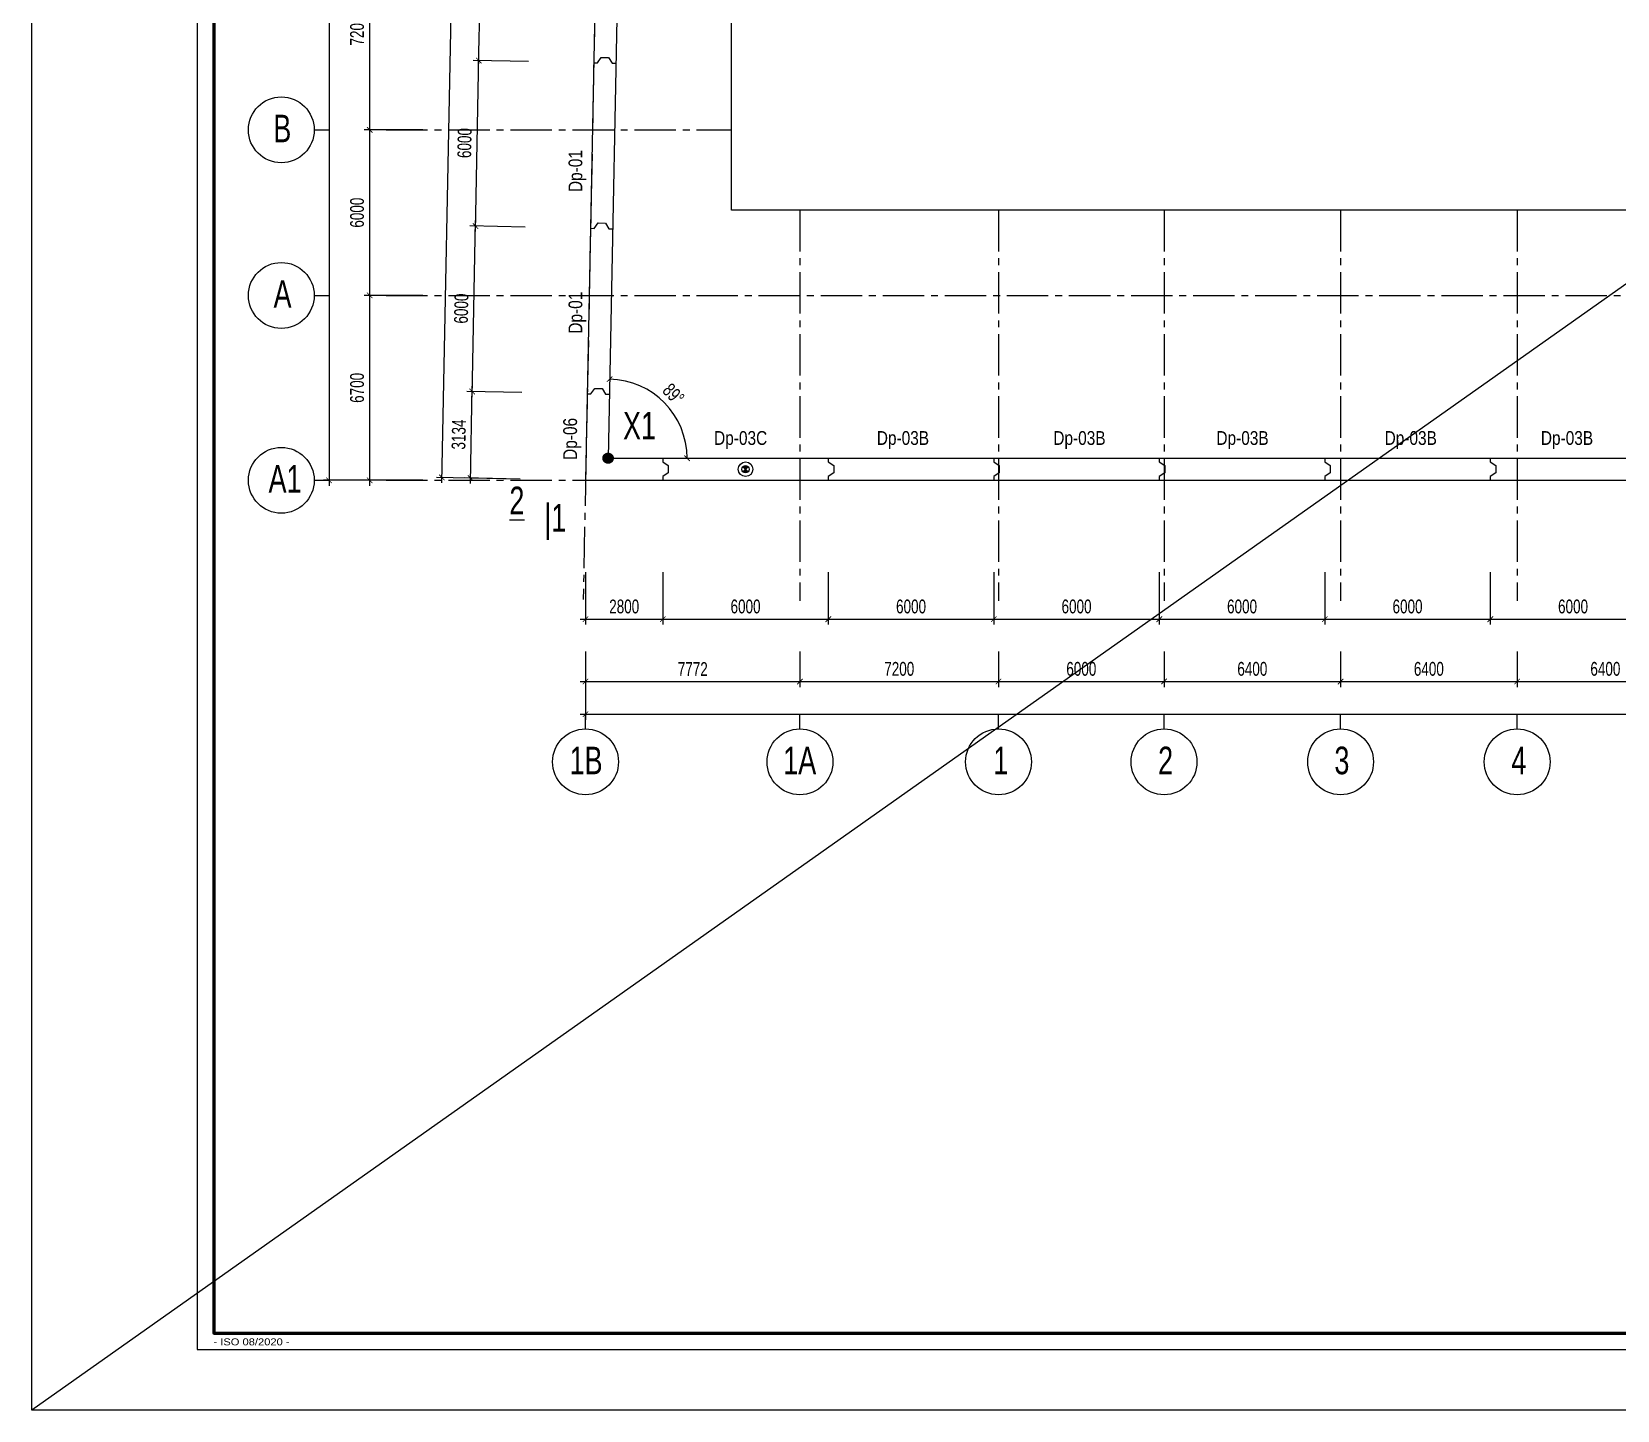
# Model space of a CAD drawing. Extents: x -492186 to -87117, y -344848 to 147457.
# Drawn here: x -492186 to -434703, y 28657 to 78619 of the extents above; entities that cross this region are included whole.
import ezdxf
from ezdxf.enums import TextEntityAlignment as Align

# ---------------------------------------------------------------- set-up
doc = ezdxf.new("R2010")
doc.units = 0
doc.header["$LTSCALE"] = 250
doc.header["$MEASUREMENT"] = 0
doc.linetypes.add('CENTER2', pattern=[1.125, 0.75, -0.125, 0.125, -0.125])
doc.layers.get('0').update_dxf_attribs({"linetype": 'CONTINUOUS'})
doc.layers.get('Defpoints').update_dxf_attribs({"linetype": 'CONTINUOUS'})
for name, color, linetype in [('CDC -TEXT KHUNG', 7, 'CONTINUOUS'), ('CDC-KHUNGTEN', 7, 'CONTINUOUS'), ('CDC.01.AXIS', 160, 'CENTER2'), ('CDC.02.DIM', 1, 'CONTINUOUS'), ('CDC.03.BORDER', 3, 'CONTINUOUS'), ('CDC.06.TEXT', 2, 'CONTINUOUS'), ('CDC.09.COLUMN', 4, 'CONTINUOUS'), ('CDC.10.HATCH', 9, 'CONTINUOUS'), ('KCS_CHI', 1, 'CONTINUOUS')]:
    doc.layers.add(name, color=color, linetype=linetype)
doc.layers.add('KCS_Plotter', color=11, linetype='CONTINUOUS', plot=False)
doc.styles.add('arial', font='arial.ttf', dxfattribs={"width": 0.7})
doc.styles.add('KT CDC', font='arial.ttf', dxfattribs={"width": 0.85, "height": 200})
doc.styles.get("Standard").update_dxf_attribs({"font": 'arial.ttf', "width": 0.7})
doc.dimstyles.new('DIM 200', dxfattribs={"dimscale": 200, "dimtxt": 2.5, "dimasz": 1, "dimexe": 1, "dimexo": 0, "dimgap": 1, "dimtad": 1, "dimdec": 0, "dimdsep": 46, "dimtxsty": 'arial', "dimblk": 'ARCHTICK', "dimcen": 1, "dimdle": 1, "dimclrd": 256, "dimclre": 256, "dimclrt": 2, "dimadec": 0, "dimazin": 0, "dimtfac": 0.00072, "dimtdec": 0, "dimtix": 1, "dimtmove": 2, "dimatfit": 3, "dimldrblk": 'ARCHTICK', "dimfxl": 1, "dimtolj": 1, "dimlwd": -1, "dimlwe": -1, "dimarcsym": 1})

# ---------------------------------------------------------------- blocks, each defined once
blk = doc.blocks.new('site group 151013')
at = {"layer": 'CDC.09.COLUMN'}
for points in [[(134936, 2077035), (133634, 2011114), (217200, 2011114), (211301, 2083004)], [(135722, 2076294), (134450, 2011914), (216331, 2011914), (210569, 2082145)]]:
    blk.add_lwpolyline(points, close=True, dxfattribs=at)
blk = doc.blocks.new('_ARCHTICK')
at = {"color": 0, "linetype": 'ByBlock', "const_width": 0.15}
blk.add_lwpolyline([(-0.5, -0.5), (0.5, 0.5)], dxfattribs=at)
blk = doc.blocks.new('*D16')
at = {"layer": 'CDC.02.DIM', "transparency": 16777216}
for p, q in [((-478005, 128283), (-481608, 128283)), ((-481408, 128483), (-481408, 62162)), ((-478005, 62362), (-481608, 62362))]:
    blk.add_line(p, q, dxfattribs=at)
at = {"layer": 'Defpoints', "color": 0, "transparency": 16777216}
for p in [(-478005, 128283), (-481408, 62362), (-478005, 62362)]:
    blk.add_point(p, dxfattribs=at)
at = {"layer": 'CDC.02.DIM', "transparency": 16777216, "xscale": 200, "yscale": 200, "zscale": 200}
for p, rotation in [((-481408, 128283), 90), ((-481408, 62362), 270)]:
    blk.add_blockref('_ARCHTICK', p, dxfattribs=dict(at, rotation=rotation))
at = {"layer": 'CDC.02.DIM', "color": 2, "transparency": 16777216, "insert": (-481863, 98878), "char_height": 500, "attachment_point": 5, "rotation": 90, "style": 'arial'}
blk.add_mtext('\\A1;65921', dxfattribs=at)
blk = doc.blocks.new('*D22')
at = {"layer": 'CDC.02.DIM', "transparency": 16777216}
for p, q in [((-478005, 82262), (-480133, 82262)), ((-479933, 74862), (-479933, 82462)), ((-478005, 75062), (-480133, 75062))]:
    blk.add_line(p, q, dxfattribs=at)
at = {"layer": 'Defpoints', "color": 0, "transparency": 16777216}
for p in [(-479933, 82262), (-478005, 82262), (-478005, 75062)]:
    blk.add_point(p, dxfattribs=at)
at = {"layer": 'CDC.02.DIM', "transparency": 16777216, "xscale": 200, "yscale": 200, "zscale": 200}
for p, rotation in [((-479933, 82262), 90), ((-479933, 75062), 270)]:
    blk.add_blockref('_ARCHTICK', p, dxfattribs=dict(at, rotation=rotation))
at = {"layer": 'CDC.02.DIM', "color": 2, "transparency": 16777216, "insert": (-480389, 78662), "char_height": 500, "attachment_point": 5, "rotation": 90, "style": 'arial'}
blk.add_mtext('\\A1;7200', dxfattribs=at)
blk = doc.blocks.new('*D23')
at = {"layer": 'CDC.02.DIM', "transparency": 16777216}
for p, q in [((-478005, 75062), (-480133, 75062)), ((-479933, 68862), (-479933, 75262)), ((-478005, 69062), (-480133, 69062))]:
    blk.add_line(p, q, dxfattribs=at)
at = {"layer": 'Defpoints', "color": 0, "transparency": 16777216}
for p in [(-479933, 75062), (-478005, 75062), (-478005, 69062)]:
    blk.add_point(p, dxfattribs=at)
at = {"layer": 'CDC.02.DIM', "transparency": 16777216, "xscale": 200, "yscale": 200, "zscale": 200}
for p, rotation in [((-479933, 75062), 90), ((-479933, 69062), 270)]:
    blk.add_blockref('_ARCHTICK', p, dxfattribs=dict(at, rotation=rotation))
at = {"layer": 'CDC.02.DIM', "color": 2, "transparency": 16777216, "insert": (-480389, 72062), "char_height": 500, "attachment_point": 5, "rotation": 90, "style": 'arial'}
blk.add_mtext('\\A1;6000', dxfattribs=at)
blk = doc.blocks.new('*D24')
at = {"layer": 'CDC.02.DIM', "transparency": 16777216}
for p, q in [((-478005, 69062), (-480133, 69062)), ((-479933, 62162), (-479933, 69262)), ((-478005, 62362), (-480133, 62362))]:
    blk.add_line(p, q, dxfattribs=at)
at = {"layer": 'Defpoints', "color": 0, "transparency": 16777216}
for p in [(-479933, 69062), (-478005, 69062), (-478005, 62362)]:
    blk.add_point(p, dxfattribs=at)
at = {"layer": 'CDC.02.DIM', "transparency": 16777216, "xscale": 200, "yscale": 200, "zscale": 200}
for p, rotation in [((-479933, 69062), 90), ((-479933, 62362), 270)]:
    blk.add_blockref('_ARCHTICK', p, dxfattribs=dict(at, rotation=rotation))
at = {"layer": 'CDC.02.DIM', "color": 2, "transparency": 16777216, "insert": (-480389, 65712), "char_height": 500, "attachment_point": 5, "rotation": 90, "style": 'arial'}
blk.add_mtext('\\A1;6700', dxfattribs=at)
blk = doc.blocks.new('*D26')
at = {"layer": 'CDC.02.DIM', "transparency": 16777216}
for p, q in [((-474412, 65542), (-476416, 65582)), ((-476282, 62244), (-476212, 65778)), ((-474474, 62408), (-476478, 62448))]:
    blk.add_line(p, q, dxfattribs=at)
at = {"layer": 'Defpoints', "color": 0, "transparency": 16777216}
for p in [(-476216, 65578), (-474412, 65542), (-474474, 62408)]:
    blk.add_point(p, dxfattribs=at)
at = {"layer": 'CDC.02.DIM', "transparency": 16777216, "xscale": 200, "yscale": 200, "zscale": 200}
for p, rotation in [((-476216, 65578), 88.86847756588959), ((-476278, 62444), 268.8684775658896)]:
    blk.add_blockref('_ARCHTICK', p, dxfattribs=dict(at, rotation=rotation))
at = {"layer": 'CDC.02.DIM', "color": 2, "transparency": 16777216, "insert": (-476702, 64020), "char_height": 500, "attachment_point": 5, "rotation": 88.86848, "style": 'arial'}
blk.add_mtext('\\A1;3134', dxfattribs=at)
blk = doc.blocks.new('*D29')
at = {"layer": 'CDC.02.DIM', "transparency": 16777216}
for p, q in [((-477319, 62265), (-476009, 128586)), ((-474210, 128350), (-476213, 128390)), ((-474474, 62408), (-477515, 62468))]:
    blk.add_line(p, q, dxfattribs=at)
at = {"layer": 'Defpoints', "color": 0, "transparency": 16777216}
for p in [(-476013, 128386), (-474210, 128350), (-474474, 62408)]:
    blk.add_point(p, dxfattribs=at)
at = {"layer": 'CDC.02.DIM', "transparency": 16777216, "xscale": 200, "yscale": 200, "zscale": 200}
for p, rotation in [((-476013, 128386), 88.86847756588959), ((-477315, 62465), 268.8684775658896)]:
    blk.add_blockref('_ARCHTICK', p, dxfattribs=dict(at, rotation=rotation))
at = {"layer": 'CDC.02.DIM', "color": 2, "transparency": 16777216, "insert": (-477119, 95434), "char_height": 500, "attachment_point": 5, "rotation": 88.86848, "style": 'arial'}
blk.add_mtext('\\A1;65934', dxfattribs=at)
blk = doc.blocks.new('*D40')
at = {"layer": 'CDC.02.DIM', "transparency": 16777216}
for p, q in [((-472106, 56162), (-472106, 54870)), ((-464334, 56162), (-464334, 54870)), ((-472306, 55070), (-464134, 55070))]:
    blk.add_line(p, q, dxfattribs=at)
at = {"layer": 'Defpoints', "color": 0, "transparency": 16777216}
for p in [(-472106, 56162), (-464334, 56162), (-464334, 55070)]:
    blk.add_point(p, dxfattribs=at)
at = {"layer": 'CDC.02.DIM', "transparency": 16777216, "xscale": 200, "yscale": 200, "zscale": 200, "rotation": 180}
blk.add_blockref('_ARCHTICK', (-472106, 55070), dxfattribs=at)
at = {"layer": 'CDC.02.DIM', "transparency": 16777216, "xscale": 200, "yscale": 200, "zscale": 200}
blk.add_blockref('_ARCHTICK', (-464334, 55070), dxfattribs=at)
at = {"layer": 'CDC.02.DIM', "color": 2, "transparency": 16777216, "insert": (-468220, 55521), "char_height": 500, "attachment_point": 5, "style": 'arial'}
blk.add_mtext('\\A1;7772', dxfattribs=at)
blk = doc.blocks.new('*D41')
at = {"layer": 'CDC.02.DIM', "transparency": 16777216}
for p, q in [((-464334, 56162), (-464334, 54870)), ((-457134, 56162), (-457134, 54870)), ((-464534, 55070), (-456934, 55070))]:
    blk.add_line(p, q, dxfattribs=at)
at = {"layer": 'Defpoints', "color": 0, "transparency": 16777216}
for p in [(-464334, 56162), (-457134, 56162), (-457134, 55070)]:
    blk.add_point(p, dxfattribs=at)
at = {"layer": 'CDC.02.DIM', "transparency": 16777216, "xscale": 200, "yscale": 200, "zscale": 200, "rotation": 180}
blk.add_blockref('_ARCHTICK', (-464334, 55070), dxfattribs=at)
at = {"layer": 'CDC.02.DIM', "transparency": 16777216, "xscale": 200, "yscale": 200, "zscale": 200}
blk.add_blockref('_ARCHTICK', (-457134, 55070), dxfattribs=at)
at = {"layer": 'CDC.02.DIM', "color": 2, "transparency": 16777216, "insert": (-460734, 55525), "char_height": 500, "attachment_point": 5, "style": 'arial'}
blk.add_mtext('\\A1;7200', dxfattribs=at)
blk = doc.blocks.new('*D42')
at = {"layer": 'CDC.02.DIM', "transparency": 16777216}
for p, q in [((-457134, 56162), (-457134, 54870)), ((-451134, 56162), (-451134, 54870)), ((-457334, 55070), (-450934, 55070))]:
    blk.add_line(p, q, dxfattribs=at)
at = {"layer": 'Defpoints', "color": 0, "transparency": 16777216}
for p in [(-457134, 56162), (-451134, 56162), (-451134, 55070)]:
    blk.add_point(p, dxfattribs=at)
at = {"layer": 'CDC.02.DIM', "transparency": 16777216, "xscale": 200, "yscale": 200, "zscale": 200, "rotation": 180}
blk.add_blockref('_ARCHTICK', (-457134, 55070), dxfattribs=at)
at = {"layer": 'CDC.02.DIM', "transparency": 16777216, "xscale": 200, "yscale": 200, "zscale": 200}
blk.add_blockref('_ARCHTICK', (-451134, 55070), dxfattribs=at)
at = {"layer": 'CDC.02.DIM', "color": 2, "transparency": 16777216, "insert": (-454134, 55525), "char_height": 500, "attachment_point": 5, "style": 'arial'}
blk.add_mtext('\\A1;6000', dxfattribs=at)
blk = doc.blocks.new('*D43')
at = {"layer": 'CDC.02.DIM', "transparency": 16777216}
for p, q in [((-451134, 56162), (-451134, 54870)), ((-444734, 56162), (-444734, 54870)), ((-451334, 55070), (-444534, 55070))]:
    blk.add_line(p, q, dxfattribs=at)
at = {"layer": 'Defpoints', "color": 0, "transparency": 16777216}
for p in [(-451134, 56162), (-444734, 56162), (-444734, 55070)]:
    blk.add_point(p, dxfattribs=at)
at = {"layer": 'CDC.02.DIM', "transparency": 16777216, "xscale": 200, "yscale": 200, "zscale": 200, "rotation": 180}
blk.add_blockref('_ARCHTICK', (-451134, 55070), dxfattribs=at)
at = {"layer": 'CDC.02.DIM', "transparency": 16777216, "xscale": 200, "yscale": 200, "zscale": 200}
blk.add_blockref('_ARCHTICK', (-444734, 55070), dxfattribs=at)
at = {"layer": 'CDC.02.DIM', "color": 2, "transparency": 16777216, "insert": (-447934, 55525), "char_height": 500, "attachment_point": 5, "style": 'arial'}
blk.add_mtext('\\A1;6400', dxfattribs=at)
blk = doc.blocks.new('*D44')
at = {"layer": 'CDC.02.DIM', "transparency": 16777216}
for p, q in [((-444734, 56162), (-444734, 54870)), ((-438334, 56162), (-438334, 54870)), ((-444934, 55070), (-438134, 55070))]:
    blk.add_line(p, q, dxfattribs=at)
at = {"layer": 'Defpoints', "color": 0, "transparency": 16777216}
for p in [(-444734, 56162), (-438334, 56162), (-438334, 55070)]:
    blk.add_point(p, dxfattribs=at)
at = {"layer": 'CDC.02.DIM', "transparency": 16777216, "xscale": 200, "yscale": 200, "zscale": 200, "rotation": 180}
blk.add_blockref('_ARCHTICK', (-444734, 55070), dxfattribs=at)
at = {"layer": 'CDC.02.DIM', "transparency": 16777216, "xscale": 200, "yscale": 200, "zscale": 200}
blk.add_blockref('_ARCHTICK', (-438334, 55070), dxfattribs=at)
at = {"layer": 'CDC.02.DIM', "color": 2, "transparency": 16777216, "insert": (-441534, 55525), "char_height": 500, "attachment_point": 5, "style": 'arial'}
blk.add_mtext('\\A1;6400', dxfattribs=at)
blk = doc.blocks.new('*D45')
at = {"layer": 'CDC.02.DIM', "transparency": 16777216}
for p, q in [((-438334, 56162), (-438334, 54870)), ((-431934, 56162), (-431934, 54870)), ((-438534, 55070), (-431734, 55070))]:
    blk.add_line(p, q, dxfattribs=at)
at = {"layer": 'Defpoints', "color": 0, "transparency": 16777216}
for p in [(-438334, 56162), (-431934, 56162), (-431934, 55070)]:
    blk.add_point(p, dxfattribs=at)
at = {"layer": 'CDC.02.DIM', "transparency": 16777216, "xscale": 200, "yscale": 200, "zscale": 200, "rotation": 180}
blk.add_blockref('_ARCHTICK', (-438334, 55070), dxfattribs=at)
at = {"layer": 'CDC.02.DIM', "transparency": 16777216, "xscale": 200, "yscale": 200, "zscale": 200}
blk.add_blockref('_ARCHTICK', (-431934, 55070), dxfattribs=at)
at = {"layer": 'CDC.02.DIM', "color": 2, "transparency": 16777216, "insert": (-435134, 55525), "char_height": 500, "attachment_point": 5, "style": 'arial'}
blk.add_mtext('\\A1;6400', dxfattribs=at)
blk = doc.blocks.new('*D52')
at = {"layer": 'CDC.02.DIM', "transparency": 16777216}
for p, q in [((-472106, 56162), (-472106, 53686)), ((-388507, 56162), (-388507, 53686)), ((-472306, 53886), (-388307, 53886))]:
    blk.add_line(p, q, dxfattribs=at)
at = {"layer": 'Defpoints', "color": 0, "transparency": 16777216}
for p in [(-472106, 56162), (-388507, 56162), (-388507, 53886)]:
    blk.add_point(p, dxfattribs=at)
at = {"layer": 'CDC.02.DIM', "transparency": 16777216, "xscale": 200, "yscale": 200, "zscale": 200, "rotation": 180}
blk.add_blockref('_ARCHTICK', (-472106, 53886), dxfattribs=at)
at = {"layer": 'CDC.02.DIM', "transparency": 16777216, "xscale": 200, "yscale": 200, "zscale": 200}
blk.add_blockref('_ARCHTICK', (-388507, 53886), dxfattribs=at)
at = {"layer": 'CDC.02.DIM', "color": 2, "transparency": 16777216, "insert": (-430307, 54341), "char_height": 500, "attachment_point": 5, "style": 'arial'}
blk.add_mtext('\\A1;83600', dxfattribs=at)
blk = doc.blocks.new('*D53')
at = {"layer": 'CDC.02.DIM', "transparency": 16777216}
for p, q in [((-472106, 59027), (-472106, 57130)), ((-469306, 59027), (-469306, 57130)), ((-472306, 57330), (-469106, 57330))]:
    blk.add_line(p, q, dxfattribs=at)
at = {"layer": 'Defpoints', "color": 0, "transparency": 16777216}
for p in [(-472106, 59027), (-469306, 59027), (-469306, 57330)]:
    blk.add_point(p, dxfattribs=at)
at = {"layer": 'CDC.02.DIM', "transparency": 16777216, "xscale": 200, "yscale": 200, "zscale": 200, "rotation": 180}
blk.add_blockref('_ARCHTICK', (-472106, 57330), dxfattribs=at)
at = {"layer": 'CDC.02.DIM', "transparency": 16777216, "xscale": 200, "yscale": 200, "zscale": 200}
blk.add_blockref('_ARCHTICK', (-469306, 57330), dxfattribs=at)
at = {"layer": 'CDC.02.DIM', "color": 2, "transparency": 16777216, "insert": (-470706, 57786), "char_height": 500, "attachment_point": 5, "style": 'arial'}
blk.add_mtext('\\A1;2800', dxfattribs=at)
blk = doc.blocks.new('*D54')
at = {"layer": 'CDC.02.DIM', "transparency": 16777216}
for p, q in [((-469306, 59027), (-469306, 57130)), ((-463306, 59027), (-463306, 57130)), ((-469506, 57330), (-463106, 57330))]:
    blk.add_line(p, q, dxfattribs=at)
at = {"layer": 'Defpoints', "color": 0, "transparency": 16777216}
for p in [(-469306, 59027), (-463306, 59027), (-463306, 57330)]:
    blk.add_point(p, dxfattribs=at)
at = {"layer": 'CDC.02.DIM', "transparency": 16777216, "xscale": 200, "yscale": 200, "zscale": 200, "rotation": 180}
blk.add_blockref('_ARCHTICK', (-469306, 57330), dxfattribs=at)
at = {"layer": 'CDC.02.DIM', "transparency": 16777216, "xscale": 200, "yscale": 200, "zscale": 200}
blk.add_blockref('_ARCHTICK', (-463306, 57330), dxfattribs=at)
at = {"layer": 'CDC.02.DIM', "color": 2, "transparency": 16777216, "insert": (-466306, 57786), "char_height": 500, "attachment_point": 5, "style": 'arial'}
blk.add_mtext('\\A1;6000', dxfattribs=at)
blk = doc.blocks.new('*D58')
at = {"layer": 'CDC.02.DIM', "transparency": 16777216}
for p, q in [((-463306, 59027), (-463306, 57130)), ((-457306, 59027), (-457306, 57130)), ((-463506, 57330), (-457106, 57330))]:
    blk.add_line(p, q, dxfattribs=at)
at = {"layer": 'Defpoints', "color": 0, "transparency": 16777216}
for p in [(-463306, 59027), (-457306, 59027), (-457306, 57330)]:
    blk.add_point(p, dxfattribs=at)
at = {"layer": 'CDC.02.DIM', "transparency": 16777216, "xscale": 200, "yscale": 200, "zscale": 200, "rotation": 180}
blk.add_blockref('_ARCHTICK', (-463306, 57330), dxfattribs=at)
at = {"layer": 'CDC.02.DIM', "transparency": 16777216, "xscale": 200, "yscale": 200, "zscale": 200}
blk.add_blockref('_ARCHTICK', (-457306, 57330), dxfattribs=at)
at = {"layer": 'CDC.02.DIM', "color": 2, "transparency": 16777216, "insert": (-460306, 57786), "char_height": 500, "attachment_point": 5, "style": 'arial'}
blk.add_mtext('\\A1;6000', dxfattribs=at)
blk = doc.blocks.new('*D59')
at = {"layer": 'CDC.02.DIM', "transparency": 16777216}
for p, q in [((-457306, 59027), (-457306, 57130)), ((-451306, 59027), (-451306, 57130)), ((-457506, 57330), (-451106, 57330))]:
    blk.add_line(p, q, dxfattribs=at)
at = {"layer": 'Defpoints', "color": 0, "transparency": 16777216}
for p in [(-457306, 59027), (-451306, 59027), (-451306, 57330)]:
    blk.add_point(p, dxfattribs=at)
at = {"layer": 'CDC.02.DIM', "transparency": 16777216, "xscale": 200, "yscale": 200, "zscale": 200, "rotation": 180}
blk.add_blockref('_ARCHTICK', (-457306, 57330), dxfattribs=at)
at = {"layer": 'CDC.02.DIM', "transparency": 16777216, "xscale": 200, "yscale": 200, "zscale": 200}
blk.add_blockref('_ARCHTICK', (-451306, 57330), dxfattribs=at)
at = {"layer": 'CDC.02.DIM', "color": 2, "transparency": 16777216, "insert": (-454306, 57786), "char_height": 500, "attachment_point": 5, "style": 'arial'}
blk.add_mtext('\\A1;6000', dxfattribs=at)
blk = doc.blocks.new('*D60')
at = {"layer": 'CDC.02.DIM', "transparency": 16777216}
for p, q in [((-451306, 59027), (-451306, 57130)), ((-445306, 59027), (-445306, 57130)), ((-451506, 57330), (-445106, 57330))]:
    blk.add_line(p, q, dxfattribs=at)
at = {"layer": 'Defpoints', "color": 0, "transparency": 16777216}
for p in [(-451306, 59027), (-445306, 59027), (-445306, 57330)]:
    blk.add_point(p, dxfattribs=at)
at = {"layer": 'CDC.02.DIM', "transparency": 16777216, "xscale": 200, "yscale": 200, "zscale": 200, "rotation": 180}
blk.add_blockref('_ARCHTICK', (-451306, 57330), dxfattribs=at)
at = {"layer": 'CDC.02.DIM', "transparency": 16777216, "xscale": 200, "yscale": 200, "zscale": 200}
blk.add_blockref('_ARCHTICK', (-445306, 57330), dxfattribs=at)
at = {"layer": 'CDC.02.DIM', "color": 2, "transparency": 16777216, "insert": (-448306, 57786), "char_height": 500, "attachment_point": 5, "style": 'arial'}
blk.add_mtext('\\A1;6000', dxfattribs=at)
blk = doc.blocks.new('*D61')
at = {"layer": 'CDC.02.DIM', "transparency": 16777216}
for p, q in [((-445306, 59027), (-445306, 57130)), ((-439306, 59027), (-439306, 57130)), ((-445506, 57330), (-439106, 57330))]:
    blk.add_line(p, q, dxfattribs=at)
at = {"layer": 'Defpoints', "color": 0, "transparency": 16777216}
for p in [(-445306, 59027), (-439306, 59027), (-439306, 57330)]:
    blk.add_point(p, dxfattribs=at)
at = {"layer": 'CDC.02.DIM', "transparency": 16777216, "xscale": 200, "yscale": 200, "zscale": 200, "rotation": 180}
blk.add_blockref('_ARCHTICK', (-445306, 57330), dxfattribs=at)
at = {"layer": 'CDC.02.DIM', "transparency": 16777216, "xscale": 200, "yscale": 200, "zscale": 200}
blk.add_blockref('_ARCHTICK', (-439306, 57330), dxfattribs=at)
at = {"layer": 'CDC.02.DIM', "color": 2, "transparency": 16777216, "insert": (-442306, 57786), "char_height": 500, "attachment_point": 5, "style": 'arial'}
blk.add_mtext('\\A1;6000', dxfattribs=at)
blk = doc.blocks.new('*D62')
at = {"layer": 'CDC.02.DIM', "transparency": 16777216}
for p, q in [((-439306, 59027), (-439306, 57130)), ((-433306, 59027), (-433306, 57130)), ((-439506, 57330), (-433106, 57330))]:
    blk.add_line(p, q, dxfattribs=at)
at = {"layer": 'Defpoints', "color": 0, "transparency": 16777216}
for p in [(-439306, 59027), (-433306, 59027), (-433306, 57330)]:
    blk.add_point(p, dxfattribs=at)
at = {"layer": 'CDC.02.DIM', "transparency": 16777216, "xscale": 200, "yscale": 200, "zscale": 200, "rotation": 180}
blk.add_blockref('_ARCHTICK', (-439306, 57330), dxfattribs=at)
at = {"layer": 'CDC.02.DIM', "transparency": 16777216, "xscale": 200, "yscale": 200, "zscale": 200}
blk.add_blockref('_ARCHTICK', (-433306, 57330), dxfattribs=at)
at = {"layer": 'CDC.02.DIM', "color": 2, "transparency": 16777216, "insert": (-436306, 57786), "char_height": 500, "attachment_point": 5, "style": 'arial'}
blk.add_mtext('\\A1;6000', dxfattribs=at)
blk = doc.blocks.new('*D83')
at = {"layer": 'CDC.02.DIM', "transparency": 16777216}
for p, q in [((-474057, 83539), (-476060, 83578)), ((-475983, 77375), (-475856, 83774)), ((-474175, 77540), (-476179, 77579))]:
    blk.add_line(p, q, dxfattribs=at)
at = {"layer": 'Defpoints', "color": 0, "transparency": 16777216}
for p in [(-475860, 83574), (-474057, 83539), (-474175, 77540)]:
    blk.add_point(p, dxfattribs=at)
at = {"layer": 'CDC.02.DIM', "transparency": 16777216, "xscale": 200, "yscale": 200, "zscale": 200}
for p, rotation in [((-475860, 83574), 88.86847756588959), ((-475979, 77575), 268.8684775658896)]:
    blk.add_blockref('_ARCHTICK', p, dxfattribs=dict(at, rotation=rotation))
at = {"layer": 'CDC.02.DIM', "color": 2, "transparency": 16777216, "insert": (-476375, 80584), "char_height": 500, "attachment_point": 5, "rotation": 88.86848, "style": 'arial'}
blk.add_mtext('\\A1;6000', dxfattribs=at)
blk = doc.blocks.new('*D84')
at = {"layer": 'CDC.02.DIM', "transparency": 16777216}
for p, q in [((-476101, 71377), (-475975, 77775)), ((-474175, 77540), (-476179, 77579)), ((-474294, 71541), (-476297, 71581))]:
    blk.add_line(p, q, dxfattribs=at)
at = {"layer": 'Defpoints', "color": 0, "transparency": 16777216}
for p in [(-475979, 77575), (-474175, 77540), (-474294, 71541)]:
    blk.add_point(p, dxfattribs=at)
at = {"layer": 'CDC.02.DIM', "transparency": 16777216, "xscale": 200, "yscale": 200, "zscale": 200}
for p, rotation in [((-475979, 77575), 88.86847756588959), ((-476097, 71577), 268.8684775658896)]:
    blk.add_blockref('_ARCHTICK', p, dxfattribs=dict(at, rotation=rotation))
at = {"layer": 'CDC.02.DIM', "color": 2, "transparency": 16777216, "insert": (-476493, 74585), "char_height": 500, "attachment_point": 5, "rotation": 88.86848, "style": 'arial'}
blk.add_mtext('\\A1;6000', dxfattribs=at)
blk = doc.blocks.new('*D85')
at = {"layer": 'CDC.02.DIM', "transparency": 16777216}
for p, q in [((-474294, 71541), (-476297, 71581)), ((-476220, 65378), (-476093, 71777)), ((-474412, 65542), (-476416, 65582))]:
    blk.add_line(p, q, dxfattribs=at)
at = {"layer": 'Defpoints', "color": 0, "transparency": 16777216}
for p in [(-476097, 71577), (-474294, 71541), (-474412, 65542)]:
    blk.add_point(p, dxfattribs=at)
at = {"layer": 'CDC.02.DIM', "transparency": 16777216, "xscale": 200, "yscale": 200, "zscale": 200}
for p, rotation in [((-476097, 71577), 88.86847756588959), ((-476216, 65578), 268.8684775658896)]:
    blk.add_blockref('_ARCHTICK', p, dxfattribs=dict(at, rotation=rotation))
at = {"layer": 'CDC.02.DIM', "color": 2, "transparency": 16777216, "insert": (-476612, 68586), "char_height": 500, "attachment_point": 5, "rotation": 88.86848, "style": 'arial'}
blk.add_mtext('\\A1;6000', dxfattribs=at)
blk = doc.blocks.new('*D96')
at = {"layer": 'CDC.02.DIM', "transparency": 16777216}
blk.add_arc((-471290, 63162), 2865, 360, 88.86848, dxfattribs=at)
at = {"layer": 'Defpoints', "color": 0, "transparency": 16777216}
for p in [(-470019, 127542), (-468799, 64578), (-471290, 63162), (-471290, 63162), (-389409, 63162)]:
    blk.add_point(p, dxfattribs=at)
at = {"layer": 'CDC.02.DIM', "transparency": 16777216, "xscale": 200, "yscale": 200, "zscale": 200}
for p, rotation in [((-471234, 66027), 178.8684775686129), ((-468425, 63162), 269.9999999999999)]:
    blk.add_blockref('_ARCHTICK', p, dxfattribs=dict(at, rotation=rotation))
at = {"layer": 'CDC.02.DIM', "color": 2, "transparency": 16777216, "insert": (-468919, 65486), "char_height": 500, "attachment_point": 5, "rotation": 314.43424, "style": 'arial'}
blk.add_mtext('\\A1;89°', dxfattribs=at)
blk = doc.blocks.new('*D97')
at = {"layer": 'CDC.02.DIM', "transparency": 16777216}
blk.add_arc((-389409, 63162), 3336, 94.69057, 180, dxfattribs=at)
at = {"layer": 'Defpoints', "color": 0, "transparency": 16777216}
for p in [(-395171, 133393), (-391232, 65956), (-471290, 63162), (-389409, 63162), (-389409, 63162)]:
    blk.add_point(p, dxfattribs=at)
at = {"layer": 'CDC.02.DIM', "transparency": 16777216, "xscale": 200, "yscale": 200, "zscale": 200}
for p, rotation in [((-389682, 66487), 4.690567817861879), ((-392745, 63162), 270)]:
    blk.add_blockref('_ARCHTICK', p, dxfattribs=dict(at, rotation=rotation))
at = {"layer": 'CDC.02.DIM', "color": 2, "transparency": 16777216, "insert": (-392198, 65731), "char_height": 500, "attachment_point": 5, "rotation": 47.34528, "style": 'arial'}
blk.add_mtext('\\A1;85°', dxfattribs=at)
blk = doc.blocks.new('*D99')
at = {"layer": 'CDC.02.DIM', "transparency": 16777216}
blk.add_arc((-470019, 127542), 3222, 268.86848, 4.46948, dxfattribs=at)
at = {"layer": 'Defpoints', "color": 0, "transparency": 16777216}
for p in [(-395171, 133393), (-470019, 127542), (-470019, 127542), (-468372, 124773), (-471290, 63162)]:
    blk.add_point(p, dxfattribs=at)
at = {"layer": 'CDC.02.DIM', "transparency": 16777216, "xscale": 200, "yscale": 200, "zscale": 200}
for p, rotation in [((-466806, 127793), 94.46948062370781), ((-470082, 124321), 178.8684775686129)]:
    blk.add_blockref('_ARCHTICK', p, dxfattribs=dict(at, rotation=rotation))
at = {"layer": 'CDC.02.DIM', "color": 2, "transparency": 16777216, "insert": (-468006, 125643), "char_height": 500, "attachment_point": 5, "rotation": 46.66898, "style": 'arial'}
blk.add_mtext('\\A1;96°', dxfattribs=at)
blk = doc.blocks.new('KHUNG TEN')
at = {"layer": 'CDC-KHUNGTEN', "color": 8}
blk.add_lwpolyline([(75096, 1100), (83000, 1100), (83000, 58300), (3000, 58300), (3000, 1100), (75096, 1100)], dxfattribs=at)
at = {"layer": 'CDC-KHUNGTEN', "color": 255, "lineweight": 60}
blk.add_lwpolyline([(74900, 1400), (74900, 58000), (3300, 58000), (3300, 1400), (74900, 1400)], close=True, dxfattribs=at)
at = {"layer": 'Defpoints', "color": 1, "ltscale": 0.2}
blk.add_lwpolyline([(0, 0), (0, 59400), (84100, 59400), (84100, 0), (0, 0)], close=True, dxfattribs=at)
at = {"layer": 'CDC -TEXT KHUNG', "color": 6, "style": 'KT CDC', "width": 1.15}
blk.add_text('- ISO 08/2020 -', height=125.69, dxfattribs=at).set_placement((3294, 1177))

msp = doc.modelspace()

# ---------------------------------------------------------------- hatches: boundary and pattern name
at = {"layer": 'CDC.01.AXIS', "ltscale": 8}
h = msp.add_hatch(color=256, dxfattribs=at)
h.paths.add_polyline_path([(-471108.2, 63161.6), (-471290.3, 63161.6), (-471286.7, 63343.8, 0.4200098), (-471472.5, 63161.6, 1)])
h.paths.add_polyline_path([(-471286.7, 63343.8), (-471290.3, 63161.6), (-471108.2, 63161.6, 0.408441)], flags=17)
at = {"layer": 'CDC.06.TEXT'}
h = msp.add_hatch(color=256, dxfattribs=at)
h.paths.add_polyline_path([(-466399.4, 62854.8), (-466306.3, 62761.6), (-466213.2, 62854.8, 0.4142136)])
h.paths.add_polyline_path([(-466213.2, 62668.5), (-466306.3, 62761.6), (-466399.4, 62668.5, 0.4142136)])

# ---------------------------------------------------------------- linework, layer by layer
at = {"layer": 'CDC.01.AXIS', "ltscale": 8}
for p, q in [((-470762.1, 130416.9), (-472191.6, 58043.7)), ((-479331.5, 75061.6), (-466818.1, 75061.6)), ((-464334.3, 72156.7), (-464334.3, 57988.9)), ((-457134.3, 72156.7), (-457134.3, 57988.9)), ((-451134.3, 72156.7), (-451134.3, 57988.9)), ((-444734.3, 72156.7), (-444734.3, 57988.9)), ((-438334.3, 72156.7), (-438334.3, 57988.9)), ((-479331.5, 69061.6), (-387227.4, 69061.6)), ((-479331.5, 62361.6), (-386762.8, 62361.6))]:
    msp.add_line(p, q, dxfattribs=at)
msp.add_circle((-471290.3, 63161.6), 182.2, dxfattribs=at)
at = {"layer": 'CDC.06.TEXT'}
for p, q in [((-466399.4, 62668.5), (-466213.2, 62854.8)), ((-466213.2, 62668.5), (-466399.4, 62854.8))]:
    msp.add_line(p, q, dxfattribs=at)
for radius in [263.4, 131.7]:
    msp.add_circle((-466306.3, 62761.6), radius, dxfattribs=at)
at = {"layer": 'CDC.09.COLUMN'}
for points in [[(-471807.4, 77493), (-471674.1, 77490.4), (-471536.9, 77687.7), (-471270.3, 77682.5), (-471140.9, 77479.9), (-471007.6, 77477.2)], [(-471925.9, 71494.2), (-471792.6, 71491.6), (-471655.4, 71688.9), (-471388.7, 71683.6), (-471259.4, 71481), (-471126.1, 71478.4)], [(-472044.4, 65495.4), (-471911.1, 65492.7), (-471773.8, 65690.1), (-471507.2, 65684.8), (-471377.9, 65482.2), (-471244.6, 65479.6)], [(-469306.3, 63161.6), (-469306.3, 63028.3), (-469106.3, 62895), (-469106.3, 62628.3), (-469306.3, 62495), (-469306.3, 62361.6)], [(-463306.3, 63161.6), (-463306.3, 63028.3), (-463106.3, 62895), (-463106.3, 62628.3), (-463306.3, 62495), (-463306.3, 62361.6)], [(-457306.3, 63161.6), (-457306.3, 63028.3), (-457106.3, 62895), (-457106.3, 62628.3), (-457306.3, 62495), (-457306.3, 62361.6)], [(-451306.3, 63161.6), (-451306.3, 63028.3), (-451106.3, 62895), (-451106.3, 62628.3), (-451306.3, 62495), (-451306.3, 62361.6)], [(-445306.3, 63161.6), (-445306.3, 63028.3), (-445106.3, 62895), (-445106.3, 62628.3), (-445306.3, 62495), (-445306.3, 62361.6)], [(-439306.3, 63161.6), (-439306.3, 63028.3), (-439106.3, 62895), (-439106.3, 62628.3), (-439306.3, 62495), (-439306.3, 62361.6)]]:
    msp.add_lwpolyline(points, dxfattribs=at)
at = {"layer": 'CDC.10.HATCH', "ltscale": 10000}
msp.add_lwpolyline([(-466818.1, 125024.3), (-395211.9, 125024.3), (-395211.9, 72156.7), (-466818.1, 72156.7)], close=True, dxfattribs=at)
at = {"layer": 'KCS_CHI'}
for p, q in [((-481944, 75061.6), (-481408, 75061.6)), ((-481944, 69061.6), (-481408, 69061.6)), ((-481944, 62361.6), (-481408, 62361.6)), ((-472106.4, 53349.6), (-472106.4, 53885.7)), ((-464334.3, 53349.6), (-464334.3, 53885.7)), ((-457134.3, 53349.6), (-457134.3, 53885.7)), ((-451134.3, 53349.6), (-451134.3, 53885.7)), ((-444734.3, 53349.6), (-444734.3, 53885.7)), ((-438334.3, 53349.6), (-438334.3, 53885.7))]:
    msp.add_line(p, q, dxfattribs=at)
for centre in [(-483137.2, 75061.6), (-483137.2, 69061.6), (-483137.2, 62361.6), (-472106.4, 52156.5), (-464334.3, 52156.5), (-457134.3, 52156.5), (-451134.3, 52156.5), (-444734.3, 52156.5), (-438334.3, 52156.5)]:
    msp.add_circle(centre, 1193.1, dxfattribs=at)
at = {"layer": 'KCS_Plotter'}
msp.add_line((-323986, 147456.9), (-492186, 28656.9), dxfattribs=at)

# ---------------------------------------------------------------- block references
at = {"layer": 'CDC.03.BORDER'}
msp.add_blockref('site group 151013', (-605740.3, -1948752.1), dxfattribs=at)
at = {"layer": 'CDC.06.TEXT', "xscale": 2, "yscale": 2, "zscale": 2}
msp.add_blockref('KHUNG TEN', (-492186, 28656.9), dxfattribs=at)

# ---------------------------------------------------------------- texts
at = {"layer": 'CDC.06.TEXT', "style": 'arial', "width": 0.7}
for s, p in [('B', (-483427.1, 74613.6)), ('A', (-483418, 68613.6)), ('A1', (-483599.4, 61913.6)), ('%%U2', (-474868.9, 61130.5)), ('|1', (-473602.7, 60505.2)), ('1B', (-472685.7, 51708.5)), ('1A', (-464940.3, 51708.5)), ('1', (-457323.7, 51708.5)), ('2', (-451348.8, 51708.5)), ('3', (-444958.5, 51708.5)), ('4', (-438542.8, 51708.5))]:
    msp.add_text(s, height=1000, rotation=360, dxfattribs=at).set_placement(p)
at = {"layer": 'CDC.06.TEXT', "style": 'arial', "width": 0.8}
for s, p in [('Dp-01', (-472474.2, 72808.1)), ('Dp-01', (-472474.2, 67675.9)), ('Dp-06', (-472666, 63100.8))]:
    msp.add_text(s, height=500, rotation=90, dxfattribs=at).set_placement(p, align=Align.MIDDLE_LEFT)
at = {"layer": 'CDC.06.TEXT', "width": 0.7}
msp.add_text('X1', height=1000, rotation=360, dxfattribs=at).set_placement((-470748.3, 63841.2))
at = {"layer": 'CDC.06.TEXT', "style": 'arial', "width": 0.8}
for s, p in [('Dp-03C', (-467446.7, 63894.7)), ('Dp-03B', (-461547.4, 63894.7)), ('Dp-03B', (-455148.7, 63894.7)), ('Dp-03B', (-449236.4, 63894.7)), ('Dp-03B', (-443137.9, 63894.7)), ('Dp-03B', (-437473, 63894.7))]:
    msp.add_text(s, height=500, dxfattribs=at).set_placement(p, align=Align.MIDDLE_LEFT)

# ---------------------------------------------------------------- dimensions: what is measured, and where the dimension line sits
at = {"layer": 'CDC.02.DIM'}
for base, line1, line2, picture, middle in [((-391232.4, 65955.7), ((-389409.1, 63161.6), (-395171.4, 133392.6)), ((-471290.3, 63161.6), (-389409.1, 63161.6)), '*D97', (-392197.6, 65730.8)), ((-468372, 124772.5), ((-395171.4, 133392.6), (-470018.7, 127542.1)), ((-470018.7, 127542.1), (-471290.3, 63161.6)), '*D99', (-468006.1, 125643.4)), ((-468799.4, 64578), ((-471290.3, 63161.6), (-389409.1, 63161.6)), ((-470018.7, 127542.1), (-471290.3, 63161.6)), '*D96', (-468919.2, 65486.5))]:
    dim = msp.add_angular_dim_2l(base=base, line1=line1, line2=line2, dimstyle='DIM 200', dxfattribs=at)
    dim.commit()
    dim.dimension.update_dxf_attribs({"geometry": picture, "text_midpoint": middle})
dim = msp.add_linear_dim(base=(-481408.001, 62361.6408), p1=(-478005.3714, 128283.1215), p2=(-478005.3714, 62361.6408), angle=90, dimstyle='DIM 200', dxfattribs=at)
dim.commit()
dim.dimension.update_dxf_attribs({"geometry": '*D16', "text_midpoint": (-481863.2875, 98878.1228), "dimtype": 160})
for base, p1, p2, angle, picture, middle in [((-476012.9, 128386), (-474474.3, 62408.4), (-474209.5, 128350.4), 88.868478, '*D29', (-477119.3, 95434.3)), ((-475860.2, 83574.2), (-474175.4, 77539.8), (-474056.9, 83538.6), 88.868478, '*D83', (-476374.7, 80583.8)), ((-479933.5, 82261.6), (-478005.4, 75061.6), (-478005.4, 82261.6), 90, '*D22', (-480388.8, 78661.6)), ((-475978.7, 77575.4), (-474293.9, 71541), (-474175.4, 77539.8), 88.868478, '*D84', (-476493.2, 74585)), ((-479933.5, 75061.6), (-478005.4, 69061.6), (-478005.4, 75061.6), 90, '*D23', (-480388.8, 72061.6)), ((-476097.2, 71576.6), (-474412.4, 65542.1), (-474293.9, 71541), 88.868478, '*D85', (-476611.7, 68586.2)), ((-479933.5, 69061.6), (-478005.4, 62361.6), (-478005.4, 69061.6), 90, '*D24', (-480388.8, 65711.6)), ((-476215.7, 65577.8), (-474474.3, 62408.4), (-474412.4, 65542.1), 88.868478, '*D26', (-476702, 64019.9))]:
    dim = msp.add_linear_dim(base=base, p1=p1, p2=p2, angle=angle, dimstyle='DIM 200', dxfattribs=at)
    dim.commit()
    dim.dimension.update_dxf_attribs({"geometry": picture, "text_midpoint": middle})
for base, p1, p2, picture, middle in [((-469306.3, 57330.5), (-472106.3, 59026.7), (-469306.3, 59026.7), '*D53', (-470706.3, 57785.8)), ((-463306.3, 57330.5), (-469306.3, 59026.7), (-463306.3, 59026.7), '*D54', (-466306.3, 57785.8)), ((-457306.3, 57330.5), (-463306.3, 59026.7), (-457306.3, 59026.7), '*D58', (-460306.3, 57785.8)), ((-451306.3, 57330.5), (-457306.3, 59026.7), (-451306.3, 59026.7), '*D59', (-454306.3, 57785.8)), ((-445306.3, 57330.5), (-451306.3, 59026.7), (-445306.3, 59026.7), '*D60', (-448306.3, 57785.8)), ((-439306.3, 57330.5), (-445306.3, 59026.7), (-439306.3, 59026.7), '*D61', (-442306.3, 57785.8)), ((-433306.3, 57330.5), (-439306.3, 59026.7), (-433306.3, 59026.7), '*D62', (-436306.3, 57785.8)), ((-464334.2, 55070.1), (-472106.3, 56162.1), (-464334.2, 56162.1), '*D40', (-468220.2, 55521.1)), ((-388506.7, 53885.7), (-472106.3, 56162.1), (-388506.7, 56162.1), '*D52', (-430306.5, 54341.1)), ((-457134.2, 55070.1), (-464334.2, 56162.1), (-457134.2, 56162.1), '*D41', (-460734.2, 55525.4)), ((-451134.2, 55070.1), (-457134.2, 56162.1), (-451134.2, 56162.1), '*D42', (-454134.2, 55525.4)), ((-444734.3, 55070.1), (-451134.2, 56162.1), (-444734.3, 56162.1), '*D43', (-447934.3, 55525.4)), ((-438334.3, 55070.1), (-444734.3, 56162.1), (-438334.3, 56162.1), '*D44', (-441534.3, 55525.4)), ((-431934.3, 55070.1), (-438334.3, 56162.1), (-431934.3, 56162.1), '*D45', (-435134.3, 55525.4))]:
    dim = msp.add_linear_dim(base=base, p1=p1, p2=p2, dimstyle='DIM 200', dxfattribs=at)
    dim.commit()
    dim.dimension.update_dxf_attribs({"geometry": picture, "text_midpoint": middle})

doc.saveas('drawing.dxf')
